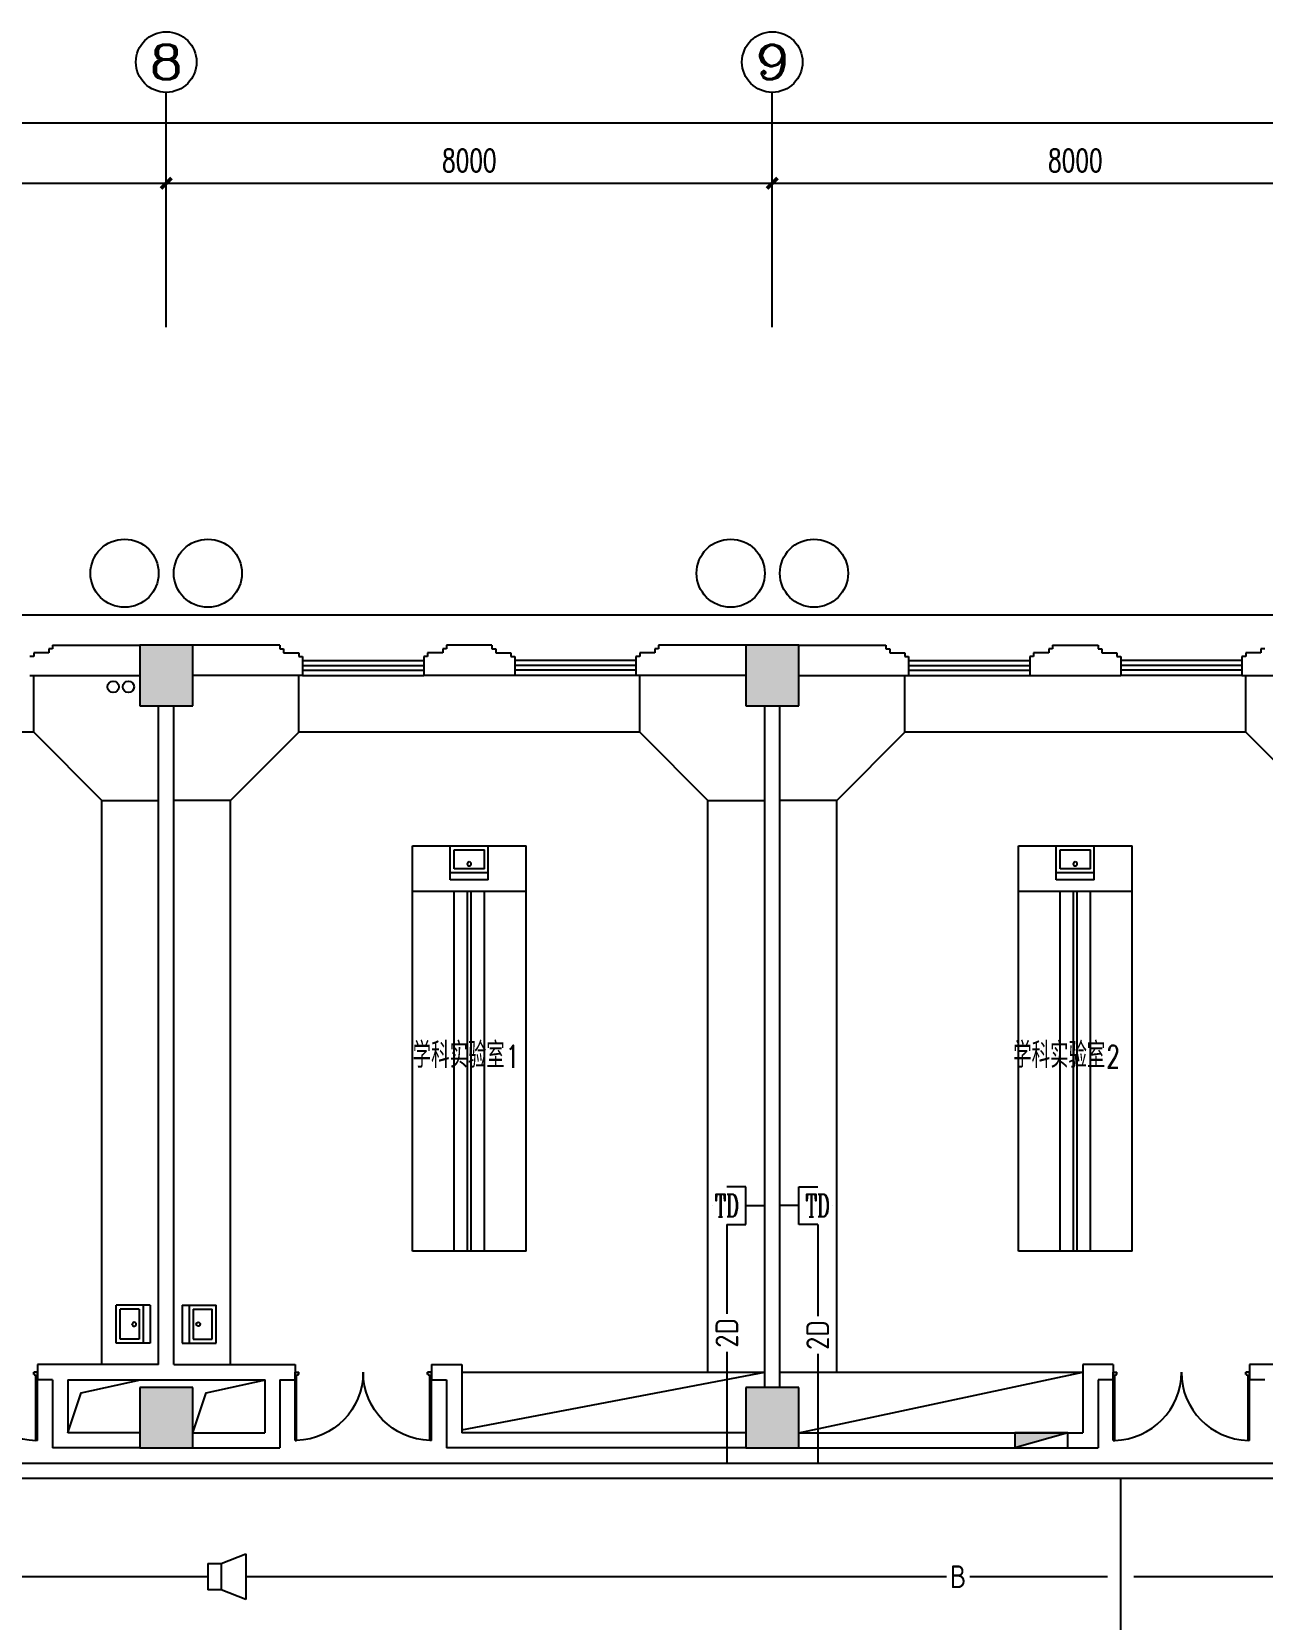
# Model space of a CAD drawing. Extents: x 190999 to 834799, y -200814 to 215286.
# Drawn here: x 345937 to 362192, y 93311 to 114286 of the extents above; entities that cross this region are included whole.
import ezdxf
from ezdxf.enums import TextEntityAlignment as Align

# ---------------------------------------------------------------- set-up
doc = ezdxf.new("R2010")
doc.units = 0
doc.header["$LTSCALE"] = 1000
doc.header["$MEASUREMENT"] = 0
for name, color, linetype in [('00-EQUIP', 3, 'Continuous'), ('00-SIG_TEXT', 7, 'Continuous'), ('00-WIRE-4', 6, 'Continuous'), ('A-墙线', 2, 'Continuous'), ('A-外包装修', 250, 'Continuous'), ('A-外窗', 145, 'Continuous'), ('A-家具', 250, 'Continuous'), ('A-门', 167, 'Continuous'), ('AXIS', 3, 'Continuous'), ('AXIS_TEXT', 7, 'Continuous'), ('COLUMN', 2, 'Continuous'), ('EQUIP_消火栓', 6, 'Continuous'), ('PUB_HATCH', 250, 'Continuous'), ('房间名称', 7, 'Continuous'), ('桥架', 1, 'Continuous'), ('洞口线', 177, 'Continuous'), ('雨水管', 3, 'Continuous')]:
    doc.layers.add(name, color=color, linetype=linetype)
doc.styles.add('-GBCBIGGBENOR', font='GBENOR.shx', dxfattribs={"bigfont": 'GBCBIG.shx'})
doc.styles.add('_COMPLEX', font='COMPLEX.shx', dxfattribs={"width": 0.5})
doc.styles.add('_TCH_AXIS', font='COMPLEX', dxfattribs={"bigfont": 'GBCBIG'})
doc.styles.add('_TCH_DIM', font='SIMPLEX', dxfattribs={"bigfont": 'GBCBIG'})
doc.styles.add('COMPLEX', font='COMPLEX')
doc.styles.add('DIM_FONT', font='SIMPLEX', dxfattribs={"width": 0.7, "bigfont": 'GBCBIG'})
doc.styles.get("Standard").update_dxf_attribs({"font": 'simhei.ttf'})
doc.styles.add('zz-1', font='arial.ttf', dxfattribs={"width": 0.8})
doc.dimstyles.new('DIMN', dxfattribs={"dimtxt": 300, "dimasz": 100, "dimexe": 250, "dimexo": 300, "dimgap": 150, "dimtad": 1, "dimdec": 0, "dimzin": 0, "dimdsep": 46, "dimtxsty": 'DIM_FONT', "dimblk": 'ARCHTICK', "dimcen": 0.09, "dimclrt": 7, "dimazin": 2, "dimtfac": 1, "dimtdec": 0, "dimtix": 1, "dimtmove": 2, "dimatfit": 3, "dimfxl": 0, "dimtolj": 1, "dimtzin": 0, "dimarcsym": 0})

# ---------------------------------------------------------------- blocks, each defined once
blk = doc.blocks.new('m1800')
at = {"layer": 'A-墙线'}
for p, q in [((-900, -100), (-900, 100)), ((900, -100), (900, 100))]:
    blk.add_line(p, q, dxfattribs=at)
at = {"layer": 'A-门'}
for p, q in [((-900, 900), (-900, 0)), ((-900, 900), (-880, 900)), ((-880, 900), (-880, 50)), ((880, 900), (880, 50)), ((900, 900), (880, 900)), ((900, 900), (900, 0)), ((-900, 50), (-870, 50)), ((-900, 0), (-850, 0)), ((-870, 50), (-870, 30)), ((-870, 30), (-850, 30)), ((-850, 30), (-850, 0)), ((850, 30), (850, 0)), ((870, 30), (850, 30)), ((900, 0), (850, 0)), ((870, 50), (870, 30)), ((900, 50), (870, 50))]:
    blk.add_line(p, q, dxfattribs=at)
for centre, start, end in [((-900, 0), 0, 88.7267), ((900, 0), 91.2733, 180)]:
    blk.add_arc(centre, 900, start, end, dxfattribs=at)
blk = doc.blocks.new('$TwtSys$00000434')
for p, q in [((-0.5, 0.5), (-0.5, -0.5)), ((-0.5, -0.5), (0.5, 0.5)), ((0.5, 0.5), (-0.5, 0.5)), ((0.5, -0.5), (0.5, 0.5)), ((-0.5, -0.5), (0.5, -0.5))]:
    blk.add_line(p, q)
blk.add_solid([(0.5, -0.5), (0.5, 0.5), (-0.5, -0.5)])
blk = doc.blocks.new('_ArchTick')
at = {"const_width": 0.5}
blk.add_lwpolyline([(-0.7, -0.7), (0.7, 0.7)], dxfattribs=at)
blk = doc.blocks.new('*D49')
at = {"layer": 'AXIS', "color": 0, "lineweight": -2}
for p, q in [((339712, 110686), (339712, 112536)), ((347712, 110686), (347712, 112536)), ((339712, 112286), (347712, 112286))]:
    blk.add_line(p, q, dxfattribs=at)
at = {"layer": 'Defpoints', "color": 0}
for p in [(347712, 112286), (339712, 110386), (347712, 110386)]:
    blk.add_point(p, dxfattribs=at)
at = {"layer": 'AXIS', "color": 0, "lineweight": -2, "xscale": 100, "yscale": 100, "zscale": 100, "rotation": 180}
blk.add_blockref('_ArchTick', (339712, 112286), dxfattribs=at)
at = {"layer": 'AXIS', "color": 0, "lineweight": -2, "xscale": 100, "yscale": 100, "zscale": 100}
blk.add_blockref('_ArchTick', (347712, 112286), dxfattribs=at)
at = {"layer": 'AXIS', "color": 7, "insert": (343712, 112586), "char_height": 300, "attachment_point": 5, "style": 'DIM_FONT'}
blk.add_mtext('\\A1;8000', dxfattribs=at)
blk = doc.blocks.new('*D50')
at = {"layer": 'AXIS', "color": 0, "lineweight": -2}
for p, q in [((347712, 110686), (347712, 112536)), ((355712, 110686), (355712, 112536)), ((347712, 112286), (355712, 112286))]:
    blk.add_line(p, q, dxfattribs=at)
at = {"layer": 'Defpoints', "color": 0}
for p in [(355712, 112286), (347712, 110386), (355712, 110386)]:
    blk.add_point(p, dxfattribs=at)
at = {"layer": 'AXIS', "color": 0, "lineweight": -2, "xscale": 100, "yscale": 100, "zscale": 100, "rotation": 180}
blk.add_blockref('_ArchTick', (347712, 112286), dxfattribs=at)
at = {"layer": 'AXIS', "color": 0, "lineweight": -2, "xscale": 100, "yscale": 100, "zscale": 100}
blk.add_blockref('_ArchTick', (355712, 112286), dxfattribs=at)
at = {"layer": 'AXIS', "color": 7, "insert": (351712, 112586), "char_height": 300, "attachment_point": 5, "style": 'DIM_FONT'}
blk.add_mtext('\\A1;8000', dxfattribs=at)
blk = doc.blocks.new('*D51')
at = {"layer": 'AXIS', "color": 0, "lineweight": -2}
for p, q in [((355712, 110686), (355712, 112536)), ((363712, 110686), (363712, 112536)), ((355712, 112286), (363712, 112286))]:
    blk.add_line(p, q, dxfattribs=at)
at = {"layer": 'Defpoints', "color": 0}
for p in [(363712, 112286), (355712, 110386), (363712, 110386)]:
    blk.add_point(p, dxfattribs=at)
at = {"layer": 'AXIS', "color": 0, "lineweight": -2, "xscale": 100, "yscale": 100, "zscale": 100, "rotation": 180}
blk.add_blockref('_ArchTick', (355712, 112286), dxfattribs=at)
at = {"layer": 'AXIS', "color": 0, "lineweight": -2, "xscale": 100, "yscale": 100, "zscale": 100}
blk.add_blockref('_ArchTick', (363712, 112286), dxfattribs=at)
at = {"layer": 'AXIS', "color": 7, "insert": (359712, 112586), "char_height": 300, "attachment_point": 5, "style": 'DIM_FONT'}
blk.add_mtext('\\A1;8000', dxfattribs=at)
blk = doc.blocks.new('*D58')
at = {"layer": 'AXIS', "color": 0, "lineweight": -2}
for p, q in [((325012, 110686), (325012, 113336)), ((402262, 110686), (402262, 113336)), ((325012, 113086), (402262, 113086))]:
    blk.add_line(p, q, dxfattribs=at)
at = {"layer": 'Defpoints', "color": 0}
for p in [(402262, 113086), (325012, 110386), (402262, 110386)]:
    blk.add_point(p, dxfattribs=at)
at = {"layer": 'AXIS', "color": 0, "lineweight": -2, "xscale": 100, "yscale": 100, "zscale": 100, "rotation": 180}
blk.add_blockref('_ArchTick', (325012, 113086), dxfattribs=at)
at = {"layer": 'AXIS', "color": 0, "lineweight": -2, "xscale": 100, "yscale": 100, "zscale": 100}
blk.add_blockref('_ArchTick', (402262, 113086), dxfattribs=at)
at = {"layer": 'AXIS', "color": 7, "insert": (363637, 113386), "char_height": 300, "attachment_point": 5, "style": 'DIM_FONT'}
blk.add_mtext('\\A1;77250', dxfattribs=at)
blk = doc.blocks.new('_AXISO')
blk.add_circle((0, 0), 0.5)
at = {"layer": 'AXIS_TEXT', "style": 'COMPLEX', "width": 1.041667}
blk.add_attdef('A', text='', height=0.56, dxfattribs=at).set_placement((-0.25, -0.28), (0.25, -0.28), align=Align.FIT)
blk = doc.blocks.new('$plan$00001609')
at = {"linetype": 'Continuous'}
for p, q in [((0, -251), (0, 251)), ((0, 251), (450, 251)), ((93, -251), (93, 251)), ((450, 251), (450, -251)), ((146, -199), (146, 199)), ((146, 199), (397, 199)), ((397, 199), (397, -199)), ((146, -199), (397, -199)), ((0, -251), (450, -251))]:
    blk.add_line(p, q, dxfattribs=at)
blk.add_line((238, 2), (238, 0))
blk.add_arc((212, 0), 26, 4.716, 0, dxfattribs=at)
at = {"style": 'zz-1'}
for tag in ['YSIZE', 'XSIZE']:
    blk.add_attdef(tag, (0, 0), '', height=0.5, dxfattribs=at)
blk = doc.blocks.new('_LINKPT1')
at = {"color": 0}
blk.add_line((0, 0), (0, 0), dxfattribs=at)
blk = doc.blocks.new('IO37IMB6')
for p, q in [((-0.5, 0.499), (-0.5, 0.999)), ((0.5, 0.999), (0.5, 0.499)), ((0.5, 0.499), (-0.5, 0.499)), ((0, 0.5), (0, 0))]:
    blk.add_line(p, q)
at = {"xscale": 0.002, "yscale": 0.002, "zscale": 0.002}
for p in [(0, 1.384), (-0.5, 0.499), (0.5, 0.499), (0, 0)]:
    blk.add_blockref('_LINKPT1', p, dxfattribs=at)
at = {"style": '_COMPLEX', "width": 0.6, "flags": 8}
blk.add_attdef('$TEXT$', text='', height=0.6, dxfattribs=at).set_placement((0, 1), align=Align.MIDDLE_CENTER)
at = {"flags": 9}
blk.add_attdef('A', (0, 0), '', height=0.00002, dxfattribs=at)
blk = doc.blocks.new('OS28WV87')
for p, q in [((0.35, 0.35), (1, 0.6)), ((1, 0.6), (1, -0.6)), ((0, 0.35), (0, -0.35)), ((0, 0.35), (0.35, 0.35)), ((0.35, 0.35), (0.35, -0.35)), ((0.35, -0.35), (0, -0.35)), ((1, -0.6), (0.35, -0.35))]:
    blk.add_line(p, q)
at = {"xscale": 0.002, "yscale": 0.002, "zscale": 0.002}
for p in [(0, 0), (0.175, 0.35), (1, 0), (0.175, -0.35)]:
    blk.add_blockref('_LINKPT1', p, dxfattribs=at)
at = {"flags": 9}
blk.add_attdef('A', (0, 0), '', height=0.00002, dxfattribs=at)

msp = doc.modelspace()

# ---------------------------------------------------------------- hatches: boundary and pattern name
at = {"layer": 'PUB_HATCH'}
for points in [[(348061.6, 105386.5), (348061.6, 106186.5), (347361.6, 106186.5), (347361.6, 105386.5)], [(356061.6, 105386.5), (356061.6, 106186.5), (355361.6, 106186.5), (355361.6, 105386.5)], [(348061.6, 95586.5), (348061.6, 96386.5), (347361.6, 96386.5), (347361.6, 95586.5)], [(356061.6, 95586.5), (356061.6, 96386.5), (355361.6, 96386.5), (355361.6, 95586.5)]]:
    msp.add_hatch(color=256, dxfattribs=at).paths.add_polyline_path(points)

# ---------------------------------------------------------------- linework, layer by layer
at = {"layer": '00-WIRE-4'}
for p, q in [((355112.1, 98536.5), (355112.1, 97357.4)), ((356311.1, 98536.5), (356311.1, 97328.4)), ((355112.1, 96856.8), (355112.1, 95386.5)), ((356311.1, 96827.8), (356311.1, 95386.5)), ((360311.1, 90761.9), (360311.1, 95186.5)), ((348261.6, 93886.5), (342416.6, 93886.5)), ((358012.6, 93886.5), (348761.6, 93886.5)), ((360136.1, 93886.5), (358317.6, 93886.5)), ((365561.6, 93886.5), (360486.1, 93886.5))]:
    msp.add_line(p, q, dxfattribs=at)
at = {"layer": 'A-墙线'}
for p, q in [((346161.6, 106136.5), (346161.6, 106086.5)), ((346211.6, 106136.5), (346161.6, 106136.5)), ((346211.6, 106186.5), (347361.6, 106186.5)), ((346211.6, 106186.5), (346211.6, 106136.5)), ((349211.6, 106186.5), (348061.6, 106186.5)), ((349211.6, 106186.5), (349211.6, 106136.5)), ((349211.6, 106136.5), (349261.6, 106136.5)), ((349261.6, 106136.5), (349261.6, 106086.5)), ((351361.6, 106136.5), (351361.6, 106086.5)), ((351411.6, 106136.5), (351361.6, 106136.5)), ((352011.6, 106186.5), (351411.6, 106186.5)), ((351411.6, 106186.5), (351411.6, 106136.5)), ((352011.6, 106186.5), (352011.6, 106136.5)), ((352011.6, 106136.5), (352061.6, 106136.5)), ((352061.6, 106136.5), (352061.6, 106086.5)), ((354161.6, 106136.5), (354161.6, 106086.5)), ((354211.6, 106136.5), (354161.6, 106136.5)), ((355361.6, 106186.5), (354211.6, 106186.5)), ((354211.6, 106186.5), (354211.6, 106136.5)), ((356061.6, 106186.5), (357211.6, 106186.5)), ((357211.6, 106186.5), (357211.6, 106136.5)), ((357211.6, 106136.5), (357261.6, 106136.5)), ((357261.6, 106136.5), (357261.6, 106086.5)), ((359361.6, 106136.5), (359361.6, 106086.5)), ((359411.6, 106136.5), (359361.6, 106136.5)), ((359411.6, 106186.5), (360011.6, 106186.5)), ((359411.6, 106186.5), (359411.6, 106136.5)), ((360011.6, 106186.5), (360011.6, 106136.5)), ((360011.6, 106136.5), (360061.6, 106136.5)), ((360061.6, 106136.5), (360061.6, 106086.5)), ((362161.6, 106136.5), (362161.6, 106086.5)), ((362211.6, 106136.5), (362161.6, 106136.5)), ((345961.6, 106036.5), (345911.6, 106036.5)), ((345961.6, 106086.5), (345961.6, 106036.5)), ((346161.6, 106086.5), (345961.6, 106086.5)), ((349261.6, 106086.5), (349461.6, 106086.5)), ((349461.6, 106086.5), (349461.6, 106036.5)), ((349461.6, 106036.5), (349511.6, 106036.5)), ((349511.6, 106036.5), (349511.6, 105786.5)), ((351161.6, 106036.5), (351111.6, 106036.5)), ((351111.6, 106036.5), (351111.6, 105786.5)), ((351161.6, 106086.5), (351161.6, 106036.5)), ((351361.6, 106086.5), (351161.6, 106086.5)), ((352061.6, 106086.5), (352261.6, 106086.5)), ((352261.6, 106086.5), (352261.6, 106036.5)), ((352261.6, 106036.5), (352311.6, 106036.5)), ((352311.6, 106036.5), (352311.6, 105786.5)), ((353961.6, 106036.5), (353911.6, 106036.5)), ((353911.6, 106036.5), (353911.6, 105786.5)), ((353961.6, 106086.5), (353961.6, 106036.5)), ((354161.6, 106086.5), (353961.6, 106086.5)), ((357261.6, 106086.5), (357461.6, 106086.5)), ((357461.6, 106086.5), (357461.6, 106036.5)), ((357461.6, 106036.5), (357511.6, 106036.5)), ((357511.6, 106036.5), (357511.6, 105786.5)), ((359161.6, 106036.5), (359111.6, 106036.5)), ((359111.6, 106036.5), (359111.6, 105786.5)), ((359161.6, 106086.5), (359161.6, 106036.5)), ((359361.6, 106086.5), (359161.6, 106086.5)), ((360061.6, 106086.5), (360261.6, 106086.5)), ((360261.6, 106086.5), (360261.6, 106036.5)), ((360261.6, 106036.5), (360311.6, 106036.5)), ((360311.6, 106036.5), (360311.6, 105786.5)), ((361961.6, 106036.5), (361911.6, 106036.5)), ((361911.6, 106036.5), (361911.6, 105786.5)), ((361961.6, 106086.5), (361961.6, 106036.5)), ((362161.6, 106086.5), (361961.6, 106086.5)), ((345911.6, 105786.5), (347361.6, 105786.5)), ((349511.6, 105786.5), (348061.6, 105786.5)), ((352311.6, 105786.5), (351111.6, 105786.5)), ((355361.6, 105786.5), (353911.6, 105786.5)), ((356061.6, 105786.5), (357511.6, 105786.5)), ((359111.6, 105786.5), (360311.6, 105786.5)), ((361911.6, 105786.5), (363361.6, 105786.5)), ((347611.6, 96686.5), (347611.6, 105386.5)), ((347811.6, 96686.5), (347811.6, 105386.5)), ((355611.6, 96386.5), (355611.6, 105386.5)), ((355811.6, 96386.5), (355811.6, 105386.5)), ((347611.6, 96686.5), (346011.6, 96686.5)), ((346211.6, 96486.5), (346011.6, 96486.5)), ((346211.6, 96486.5), (346211.6, 95586.5)), ((346411.6, 96486.5), (349011.6, 96486.5)), ((346411.6, 96486.5), (346411.6, 95786.5)), ((347811.6, 96686.5), (349411.6, 96686.5)), ((349011.6, 96486.5), (349011.6, 95786.5)), ((349211.6, 96486.5), (349411.6, 96486.5)), ((349211.6, 96486.5), (349211.6, 95586.5)), ((351211.6, 96686.5), (351611.6, 96686.5)), ((351211.6, 96486.5), (351411.6, 96486.5)), ((351411.6, 96486.5), (351411.6, 95586.5)), ((351611.6, 96686.5), (351611.6, 95786.5)), ((360211.6, 96686.5), (359811.6, 96686.5)), ((359811.6, 96686.5), (359811.6, 95786.5)), ((360211.6, 96486.5), (360011.6, 96486.5)), ((360011.6, 96486.5), (360011.6, 95586.5)), ((363611.6, 96686.5), (362011.6, 96686.5)), ((362211.6, 96486.5), (362011.6, 96486.5)), ((347361.6, 95786.5), (346411.6, 95786.5)), ((348061.6, 95786.5), (349011.6, 95786.5)), ((355361.6, 95786.5), (351611.6, 95786.5)), ((356061.6, 95786.5), (359811.6, 95786.5)), ((347361.6, 95586.5), (346211.6, 95586.5)), ((348061.6, 95586.5), (349211.6, 95586.5)), ((355361.6, 95586.5), (351411.6, 95586.5)), ((356061.6, 95586.5), (360011.6, 95586.5))]:
    msp.add_line(p, q, dxfattribs=at)
at = {"layer": 'A-外包装修'}
msp.add_line((339011.6, 106586.5), (402661.6, 106586.5), dxfattribs=at)
for centre in [(347161.6, 107136.5), (348261.6, 107136.5), (355161.6, 107136.5), (356261.6, 107136.5)]:
    msp.add_circle(centre, 450, dxfattribs=at)
at = {"layer": 'A-外窗'}
for p, q in [((349511.6, 105986.5), (351111.6, 105986.5)), ((353911.6, 105986.5), (352311.6, 105986.5)), ((357511.6, 105986.5), (359111.6, 105986.5)), ((361911.6, 105986.5), (360311.6, 105986.5)), ((349511.6, 105916.5), (351111.6, 105916.5)), ((349511.6, 105856.5), (351111.6, 105856.5)), ((349511.6, 105786.5), (351111.6, 105786.5)), ((353911.6, 105916.5), (352311.6, 105916.5)), ((353911.6, 105856.5), (352311.6, 105856.5)), ((353911.6, 105786.5), (352311.6, 105786.5)), ((357511.6, 105916.5), (359111.6, 105916.5)), ((357511.6, 105856.5), (359111.6, 105856.5)), ((357511.6, 105786.5), (359111.6, 105786.5)), ((361911.6, 105916.5), (360311.6, 105916.5)), ((361911.6, 105856.5), (360311.6, 105856.5)), ((361911.6, 105786.5), (360311.6, 105786.5))]:
    msp.add_line(p, q, dxfattribs=at)
at = {"layer": 'A-家具'}
for p, q in [((345961.6, 105036.5), (345961.6, 105786.5)), ((349461.6, 105036.5), (349461.6, 105786.5)), ((353961.6, 105036.5), (353961.6, 105786.5)), ((357461.6, 105036.5), (357461.6, 105786.5)), ((361961.6, 105036.5), (361961.6, 105786.5)), ((345961.6, 105036.5), (341461.6, 105036.5)), ((345961.6, 105036.5), (346861.6, 104136.5)), ((349461.6, 105036.5), (348561.6, 104136.5)), ((353961.6, 105036.5), (349461.6, 105036.5)), ((353961.6, 105036.5), (354861.6, 104136.5)), ((357461.6, 105036.5), (356561.6, 104136.5)), ((361961.6, 105036.5), (357461.6, 105036.5)), ((361961.6, 105036.5), (362861.6, 104136.5)), ((346861.6, 96686.5), (346861.6, 104136.5)), ((346861.6, 104136.5), (347611.6, 104136.5)), ((348561.6, 104136.5), (347811.6, 104136.5)), ((348561.6, 96686.5), (348561.6, 104136.5)), ((354861.6, 96586.5), (354861.6, 104136.5)), ((354861.6, 104136.5), (355611.6, 104136.5)), ((356561.6, 104136.5), (355811.6, 104136.5)), ((356561.6, 96586.5), (356561.6, 104136.5)), ((350961.6, 98186.5), (350961.6, 103536.5)), ((350961.6, 103536.5), (352461.6, 103536.5)), ((352461.6, 98186.5), (352461.6, 103536.5)), ((358961.6, 98186.5), (358961.6, 103536.5)), ((358961.6, 103536.5), (360461.6, 103536.5)), ((360461.6, 98186.5), (360461.6, 103536.5)), ((350961.6, 102936.5), (352461.6, 102936.5)), ((351511.6, 98186.5), (351511.6, 102936.5)), ((351686.6, 98186.5), (351686.6, 102936.5)), ((351736.6, 98186.5), (351736.6, 102936.5)), ((351911.6, 98186.5), (351911.6, 102936.5)), ((358961.6, 102936.5), (360461.6, 102936.5)), ((359511.6, 98186.5), (359511.6, 102936.5)), ((359686.6, 98186.5), (359686.6, 102936.5)), ((359736.6, 98186.5), (359736.6, 102936.5)), ((359911.6, 98186.5), (359911.6, 102936.5)), ((352461.6, 98186.5), (350961.6, 98186.5)), ((360461.6, 98186.5), (358961.6, 98186.5)), ((351611.6, 96586.5), (355611.6, 96586.5)), ((351611.6, 95824.6), (355611.6, 96586.5)), ((355811.6, 96586.5), (359811.6, 96586.5)), ((356061.6, 95786.5), (359811.6, 96586.5))]:
    msp.add_line(p, q, dxfattribs=at)
at = {"layer": 'AXIS'}
for p, q in [((347711.6, 110386.5), (347711.6, 113486.5)), ((355711.6, 110386.5), (355711.6, 113486.5))]:
    msp.add_line(p, q, dxfattribs=at)
at = {"layer": 'COLUMN'}
for p, q in [((348061.6, 106186.5), (347361.6, 106186.5)), ((347361.6, 106186.5), (347361.6, 105386.5)), ((348061.6, 105386.5), (348061.6, 106186.5)), ((356061.6, 106186.5), (355361.6, 106186.5)), ((355361.6, 106186.5), (355361.6, 105386.5)), ((356061.6, 105386.5), (356061.6, 106186.5)), ((347361.6, 105386.5), (348061.6, 105386.5)), ((355361.6, 105386.5), (356061.6, 105386.5)), ((348061.6, 96386.5), (347361.6, 96386.5)), ((347361.6, 96386.5), (347361.6, 95586.5)), ((348061.6, 95586.5), (348061.6, 96386.5)), ((356061.6, 96386.5), (355361.6, 96386.5)), ((355361.6, 96386.5), (355361.6, 95586.5)), ((356061.6, 95586.5), (356061.6, 96386.5)), ((347361.6, 95586.5), (348061.6, 95586.5)), ((355361.6, 95586.5), (356061.6, 95586.5))]:
    msp.add_line(p, q, dxfattribs=at)
at = {"layer": '桥架'}
for p, q in [((335111.6, 95386.5), (402711.6, 95386.5)), ((330011.6, 95186.5), (402711.6, 95186.5))]:
    msp.add_line(p, q, dxfattribs=at)
at = {"layer": '洞口线', "ltscale": 2}
for points in [[(346411.6, 95786.5), (346589.5, 96312.9), (347372.7, 96486.5)], [(348061.6, 95786.5), (348239.5, 96312.9), (349022.7, 96486.5)]]:
    msp.add_lwpolyline(points, dxfattribs=at)
at = {"layer": '雨水管'}
for centre in [(347011.6, 105636.5), (347211.6, 105636.5)]:
    msp.add_circle(centre, 75, dxfattribs=at)

# ---------------------------------------------------------------- block references
at = {"layer": '00-EQUIP'}
ref = msp.add_blockref('IO37IMB6', (355611.6, 98786.5), dxfattribs=dict(at, xscale=-500, yscale=500, zscale=500, rotation=90))
ref.add_attrib('$TEXT$', 'TD', dxfattribs={"layer": '0', "height": 300, "style": '_COMPLEX', "width": 0.6, "flags": 8}).set_placement((355111.6, 98786.5), align=Align.MIDDLE_CENTER)
ref = msp.add_blockref('IO37IMB6', (355811.6, 98786.5), dxfattribs=dict(at, xscale=500, yscale=500, zscale=500, rotation=270))
ref.add_attrib('$TEXT$', 'TD', dxfattribs={"layer": '0', "height": 300, "style": '_COMPLEX', "width": 0.6, "flags": 8}).set_placement((356311.6, 98786.5), align=Align.MIDDLE_CENTER)
at = {"layer": '00-EQUIP', "xscale": 500, "yscale": 500, "zscale": 500}
msp.add_blockref('OS28WV87', (348261.6, 93886.5), dxfattribs=at)
at = {"layer": 'A-家具'}
for p, rotation in [((351711.6, 103086.5), 90.00000000000001), ((359711.6, 103086.5), 90.00000000000001), ((347501.4, 97220.2), 180)]:
    msp.add_blockref('$plan$00001609', p, dxfattribs=dict(at, rotation=rotation))
at = {"layer": 'A-家具', "yscale": -1, "rotation": 359.9999999999999}
msp.add_blockref('$plan$00001609', (347921.9, 97220.2), dxfattribs=at)
at = {"layer": 'A-门', "rotation": 180}
for p in [(345111.6, 96586.5), (361111.6, 96586.5)]:
    msp.add_blockref('m1800', p, dxfattribs=at)
at = {"layer": 'A-门', "xscale": -1, "rotation": 180}
msp.add_blockref('m1800', (350311.6, 96586.5), dxfattribs=at)
at = {"layer": 'AXIS'}
ref = msp.add_blockref('_AXISO', (347711.6, 113886.5), dxfattribs=dict(at, xscale=800, yscale=800, zscale=800))
ref.add_attrib('A', '8', dxfattribs={"layer": 'AXIS_TEXT', "height": 452.5, "style": '_TCH_AXIS', "width": 1.5}).set_placement((347485.4, 113660.2), (347937.9, 113660.2), align=Align.FIT)
ref = msp.add_blockref('_AXISO', (355711.6, 113886.5), dxfattribs=dict(at, xscale=800, yscale=800, zscale=800))
ref.add_attrib('A', '9', dxfattribs={"layer": 'AXIS_TEXT', "height": 452.5, "style": '_TCH_AXIS', "width": 1.5}).set_placement((355485.4, 113660.2), (355937.9, 113660.2), align=Align.FIT)
at = {"layer": 'EQUIP_消火栓', "xscale": 700, "yscale": 200, "zscale": 700, "rotation": 180}
msp.add_blockref('$TwtSys$00000434', (359261.3, 95686.5), dxfattribs=at)

# ---------------------------------------------------------------- texts
at = {"layer": '00-SIG_TEXT', "style": '-GBCBIGGBENOR'}
for p in [(355112.1, 97107.1), (356311.1, 97078.1)]:
    msp.add_text('2D', height=300, rotation=90, dxfattribs=at).set_placement(p, align=Align.MIDDLE_CENTER)
msp.add_text('B', height=300, dxfattribs=at).set_placement((358165.1, 93886.5), align=Align.MIDDLE_CENTER)
at = {"layer": '房间名称', "style": '_TCH_DIM'}
for p in [(350965, 100604.8), (358892.2, 100604.8)]:
    msp.add_text('学科实验室', height=337.59, dxfattribs=at).set_placement(p)
at = {"layer": '房间名称', "style": '_TCH_DIM', "width": 0.705882}
for s, p in [('1', (352193.7, 100604.8)), ('2', (360120.9, 100604.8))]:
    msp.add_text(s, height=297.5, dxfattribs=at).set_placement(p)

# ---------------------------------------------------------------- dimensions: what is measured, and where the dimension line sits
at = {"layer": 'AXIS'}
for p1, p2, distance, picture, middle in [((325011.8, 110386.5), (402261.6, 110386.5), 2700, '*D58', (363636.7, 113386.5)), ((339711.6, 110386.5), (347711.6, 110386.5), 1900, '*D49', (343711.6, 112586.5)), ((347711.6, 110386.5), (355711.6, 110386.5), 1900, '*D50', (351711.6, 112586.5)), ((355711.6, 110386.5), (363711.6, 110386.5), 1900, '*D51', (359711.6, 112586.5))]:
    dim = msp.add_aligned_dim(p1=p1, p2=p2, distance=distance, dimstyle='DIMN', dxfattribs=at)
    dim.commit()
    dim.dimension.update_dxf_attribs({"geometry": picture, "text_midpoint": middle})

doc.saveas('drawing.dxf')
